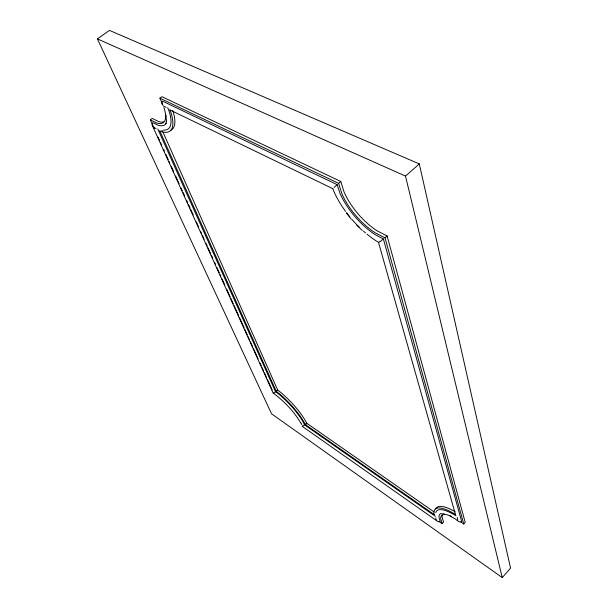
<?xml version="1.0" encoding="UTF-8"?>
<svg xmlns="http://www.w3.org/2000/svg" width="608" height="608" viewBox="0 0 608 608"><rect width="100%" height="100%" fill="white"/><g stroke="black" fill="none" stroke-linecap="round" stroke-linejoin="round"><path stroke-width="0.91" d="M457.277 517.461L457.718 520.25M165.824 123.736L166.569 121.19L166.44 121.782L166.014 115.087M300.664 422.917C293.869 411.221 283.928 401.029 273.319 393.125M302.366 425.851L302.214 426.33L437.334 521.185L439.181 521.831L440.139 521.36L439.022 517.438A34.572 10.214 43.2 0 1 439.911 514.064M502.238 577.6L510.568 568.123L419.292 163.917L109.47 30.4L97.432 38.889L271.533 413.797L502.238 577.6L405.506 176.084L97.432 38.889M460.872 522.014L463.752 524.005L465.219 522.409L387.106 235.942L377.287 230.926A45.828 20.9 49.1 0 1 344.014 191.816L340.792 181.48L161.926 96.695L159.919 98.192L163.096 105.496M438.991 521.436L442.1 523.617L443.513 522.097L442.122 517.226A32.27 9.591 43.1 0 1 442.259 515.409M379.635 241.604L379.324 242.144M463.752 524.005L385.001 237.842L387.106 235.942M157.799 129.04L275.523 391.727L277.985 393.49A32.817 8.824 46.9 0 1 303.476 422.59L304.524 424.817L302.617 426.223M334.035 187.416L337.174 184.665L162.435 101.11L161.736 103.003L162.328 104.698M275.523 391.727L273.653 393.178M405.506 176.084L419.292 163.917M337.174 184.665L339.857 193.025A49.111 22.276 49.1 0 0 375.44 234.817L383.374 238.944L380.167 241.574M159.919 98.192L338.626 183.342L340.792 181.48M154.212 128.516L150.313 119.875L152.22 118.431L158.688 121.585A38.593 13.232 53.4 0 0 163.704 121.889M440.336 513.737L444.243 513.79M161.705 130.462L162.313 130.515M156.142 128.508L153.816 127.482M166.068 107.304L163.62 106.21M159.752 130.956L161.31 131.594A49.605 16.91 53.4 0 0 170.772 112.092L169.913 109.797M332.804 188.655L169.966 109.949M150.313 119.875L156.773 123.036A38.631 13.171 53.4 0 0 163.932 107.586M385.001 237.842L375.189 232.811A45.874 20.809 49.1 0 1 341.871 193.671L338.626 183.342M366.92 234.11A58.923 26.737 49.1 0 0 376.154 240.897L378.647 242.356M449.89 515.941L453.766 518.062C456.342 518.951 458.782 523.328 461.7 521.641L383.374 238.944M455.597 514.619L453.728 513.433A41.466 12.251 43.2 0 0 433.952 513.509L434.18 514.649M456.015 515.888L454.366 514.839A39.117 11.56 43.2 0 0 435.807 512.65M434.059 511.928L306.759 423.252L306.12 421.99A34.762 9.409 46.9 0 0 279.087 391.111L277.613 390.024L276.199 391.339L277.666 392.434A34.785 9.356 46.9 0 1 304.73 423.328L305.398 424.673L306.759 423.252L305.36 424.589L434.158 514.566M304.524 424.817L435.404 516.344M356.638 225.036L362.277 230.44M455.46 514.528L378.48 242.265M159.851 130.994L276.298 391.408L277.712 390.093L162.579 131.26M346.355 212.982L351.295 219.176M436.308 520.03L435.754 517.955M166.182 123.416A41.352 14.098 53.4 0 1 157.92 125.164L152.699 122.634L152.038 124.442L152.593 126.046M158.11 137.157L159.668 140.615M160.444 142.34L161.614 144.932M163.567 149.256L164.342 150.982M165.9 154.44L168.241 159.623M169.024 161.348L169.799 163.073M171.357 166.531L173.698 171.714M175.644 176.039L179.155 183.814M181.1 188.13L182.271 190.722M183.054 192.447L184.612 195.905M186.557 200.23L187.728 202.821M188.51 204.546L190.068 208.004M190.844 209.73L193.184 214.913M196.3 221.829L198.641 227.012M200.587 231.329L201.37 233.054M202.54 235.646L204.098 239.104M206.044 243.428L207.214 246.02M207.997 247.745L210.725 253.794M211.5 255.52L212.671 258.111M214.616 262.428L215.399 264.161M216.957 267.611L219.29 272.779M220.066 274.504L220.841 276.23M222.011 278.814L224.732 284.848M226.678 289.165L230.181 296.917M230.956 298.642L233.29 303.818M234.065 305.543L238.731 315.886M239.514 317.612L244.18 327.955M244.956 329.68L247.289 334.848M248.064 336.574L249.622 340.024M250.397 341.749L252.73 346.917M253.513 348.642L258.18 358.986M260.118 363.295L261.288 365.887M262.063 367.612L263.621 371.055M264.396 372.78L266.73 377.956M267.512 379.681L272.179 390.024M152.22 125.24L273.243 393.27M301.021 422.894L301.758 424.604M167.679 107.616L169.009 110.937A46.793 15.952 53.4 0 1 163.438 130.089M332.751 188.472L333.754 191.132A58.923 26.737 49.1 0 0 345.557 211.371M442.1 523.617L440.694 518.753A32.292 9.538 43.2 0 1 451.174 516.23M172.809 110.542A49.56 17.001 53.4 0 1 170.574 130.31M365.507 232.932A58.923 26.737 49.1 0 1 363.417 231.108M359.298 227.248A58.923 26.737 49.1 0 1 352.04 219.518M349.82 216.874A58.923 26.737 49.1 0 1 346.628 212.815M435.769 508.957A41.435 12.32 43.1 0 1 455.232 511.814"/></g></svg>
